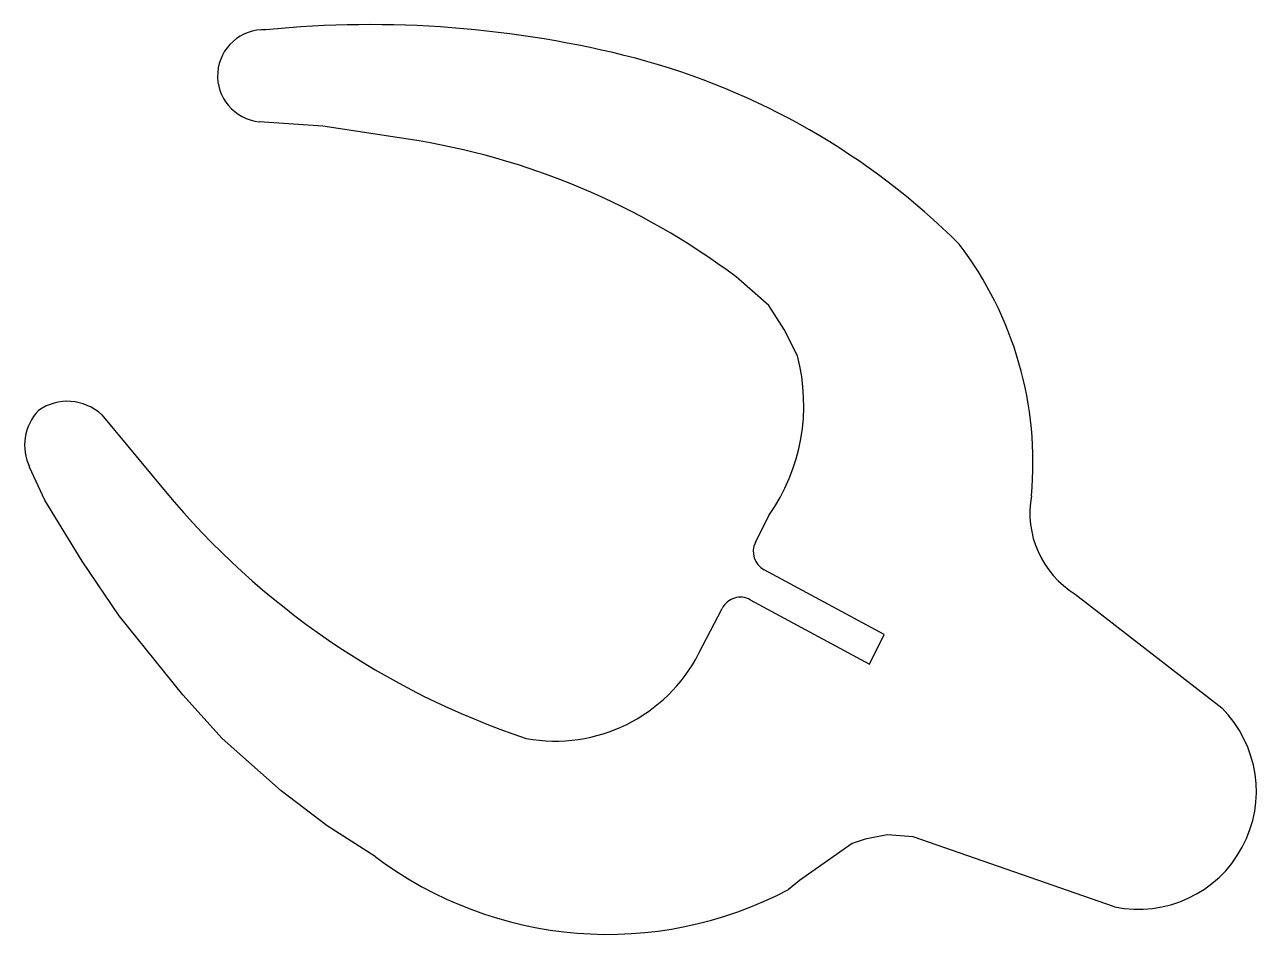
# Model space of a CAD drawing. Extents: x 0 to 59.8, y 0 to 44.2.
import ezdxf

# ---------------------------------------------------------------- set-up
doc = ezdxf.new("R2010")
doc.units = 0
doc.layers.add('WHITE', color=7, linetype='CONTINUOUS')

msp = doc.modelspace()

# ---------------------------------------------------------------- linework, layer by layer
at = {"layer": 'WHITE', "linetype": 'CONTINUOUS'}
for p, q in [((14.480884, 39.2661), (11.399634, 39.4786)), ((18.624634, 38.6286), (14.480884, 39.2661)), ((36.155884, 30.5536), (34.562134, 31.93485)), ((36.899634, 29.38485), (36.155884, 30.5536)), ((37.537134, 28.10985), (36.899634, 29.38485)), ((3.749634, 25.2411), (6.830884, 21.52235)), ((0.987134, 21.09735), (0.243384, 22.6911)), ((2.793384, 18.12235), (0.987134, 21.09735)), ((35.498982, 19.039795), (36.155884, 20.3536)), ((4.599634, 15.4661), (2.793384, 18.12235)), ((41.759275, 14.560382), (35.918476, 17.712559)), ((35.245231, 16.257762), (41.043384, 13.1286)), ((51.030884, 16.5286), (58.149634, 11.0036)), ((32.755884, 13.65985), (33.882081, 15.837163)), ((7.680884, 11.6411), (4.599634, 15.4661)), ((41.043384, 13.1286), (41.759275, 14.560382)), ((9.593384, 9.5161), (7.680884, 11.6411)), ((12.462134, 6.9661), (9.593384, 9.5161)), ((14.693384, 5.2661), (12.462134, 6.9661)), ((17.030884, 3.7786), (14.693384, 5.2661)), ((41.893384, 4.8411), (40.830884, 4.6286)), ((43.168384, 4.73485), (41.893384, 4.8411)), ((40.193384, 4.4161), (37.643384, 2.60985)), ((40.830884, 4.6286), (40.193384, 4.4161)), ((52.943384, 1.33485), (43.168384, 4.73485)), ((37.643384, 2.60985), (37.112134, 2.18485))]:
    msp.add_line(p, q, dxfattribs=at)
for centre, radius, start, end in [((11.611865, 41.706075), 2.237562, 87.27139, 264.557377), ((16.803384, -7.36015), 51.552648, 75.541899, 95.66069), ((20.65931, 8.656954), 35.081084, 45.15166, 75.108742), ((13.256715, 3.527751), 35.508931, 53.12998, 81.305209), ((31.475985, 22.920672), 17.504175, -5.280117, 37.302472), ((28.514677, 25.715476), 9.334761, -35.057545, 14.862536), ((2.076983, 23.432964), 2.463152, 47.229027, 124.8806), ((2.475863, 23.761584), 2.475863, 136.889733, 205.617942), ((36.685649, 46.313102), 38.805778, -140.294492, -108.515977), ((53.468062, 20.474637), 4.638, 169.625561, 238.299417), ((36.393409, 18.592581), 1, 153.434949, 241.645038), ((34.770298, 15.37774), 1, 61.645038, 152.650124), ((25.771774, 17.233913), 7.84549, -100.350841, -27.100735), ((54.101899, 6.947092), 5.730569, -101.663535, 45.062023), ((28.324216, 18.765835), 18.765835, -126.999123, -62.076422)]:
    msp.add_arc(centre, radius, start, end, dxfattribs=at)

doc.saveas('drawing.dxf')
